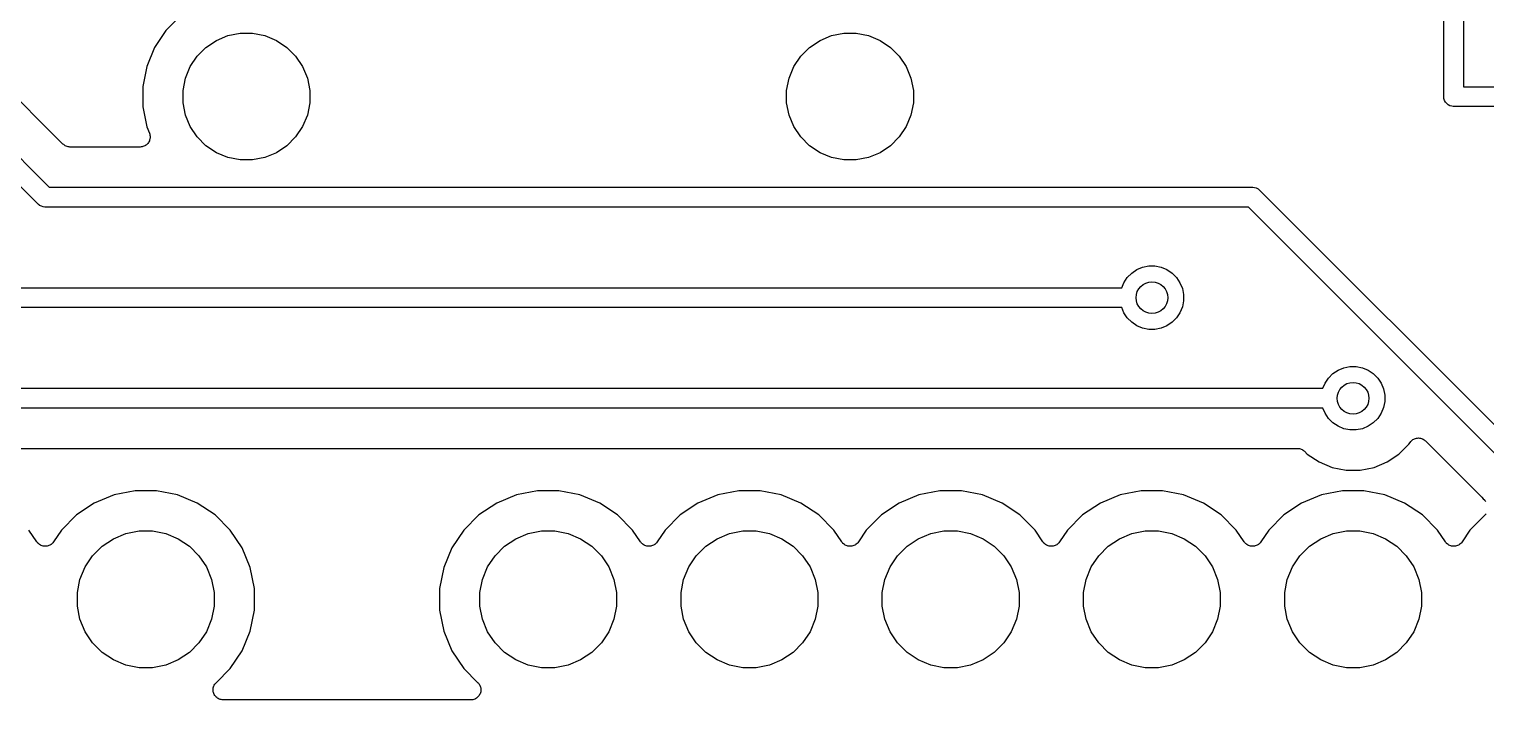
# Model space of a CAD drawing. Extents: x 4.65 to 8.46, y -5.31 to -3.29.
# Drawn here: x 6.342 to 7.066, y -5.3 to -4.966 of the extents above; entities that cross this region are included whole.
import ezdxf

# ---------------------------------------------------------------- set-up
doc = ezdxf.new("R2010")
doc.units = 0
doc.header["$MEASUREMENT"] = 0
doc.layers.add('BLACK', color=7, linetype='CONTINUOUS')

msp = doc.modelspace()

# ---------------------------------------------------------------- linework, layer by layer
at = {"layer": 'BLACK', "linetype": 'CONTINUOUS'}
for p, q in [((7.05492, -4.85024), (7.05492, -4.99508)), ((7.04508, -4.99976), (7.04508, -4.85492)), ((6.41717, -4.96), (6.41, -4.96717)), ((6.41, -4.96717), (6.40436, -4.97561)), ((6.42992, -4.97554), (6.43508, -4.97209)), ((6.43508, -4.97209), (6.44081, -4.96971)), ((6.44081, -4.96971), (6.4469, -4.9685)), ((6.4469, -4.9685), (6.4531, -4.9685)), ((6.4531, -4.9685), (6.45919, -4.96971)), ((6.45919, -4.96971), (6.46492, -4.97209)), ((6.46492, -4.97209), (6.47008, -4.97554)), ((6.72992, -4.97554), (6.73508, -4.97209)), ((6.73508, -4.97209), (6.74081, -4.96971)), ((6.74081, -4.96971), (6.7469, -4.9685)), ((6.7469, -4.9685), (6.7531, -4.9685)), ((6.7531, -4.9685), (6.75919, -4.96971)), ((6.75919, -4.96971), (6.76492, -4.97209)), ((6.76492, -4.97209), (6.77008, -4.97554)), ((6.40436, -4.97561), (6.40048, -4.98498)), ((6.42209, -4.98508), (6.42554, -4.97992)), ((6.42554, -4.97992), (6.42992, -4.97554)), ((6.47008, -4.97554), (6.47446, -4.97992)), ((6.47446, -4.97992), (6.47791, -4.98508)), ((6.72209, -4.98508), (6.72554, -4.97992)), ((6.72554, -4.97992), (6.72992, -4.97554)), ((6.77008, -4.97554), (6.77446, -4.97992)), ((6.77446, -4.97992), (6.77791, -4.98508)), ((6.40048, -4.98498), (6.3985, -4.99493)), ((6.41971, -4.99081), (6.42209, -4.98508)), ((6.47791, -4.98508), (6.48029, -4.99081)), ((6.71971, -4.99081), (6.72209, -4.98508)), ((6.77791, -4.98508), (6.78029, -4.99081)), ((6.35886, -5.02361), (6.32639, -4.99114)), ((6.3985, -4.99493), (6.3985, -5.00507)), ((6.4185, -4.9969), (6.41971, -4.99081)), ((6.48029, -4.99081), (6.4815, -4.9969)), ((6.7185, -4.9969), (6.71971, -4.99081)), ((6.78029, -4.99081), (6.7815, -4.9969)), ((7.05492, -4.99508), (7.08499, -4.99508)), ((6.30492, -4.99796), (6.35204, -5.04508)), ((6.4185, -5.0031), (6.4185, -4.9969)), ((6.4815, -4.9969), (6.4815, -5.0031)), ((6.7185, -5.0031), (6.7185, -4.9969)), ((6.7815, -4.9969), (6.7815, -5.0031)), ((7.04505, -5), (7.04508, -4.99976)), ((7.04515, -5.00096), (7.04505, -5)), ((7.04543, -5.00189), (7.04515, -5.00096)), ((7.04589, -5.00275), (7.04543, -5.00189)), ((6.34635, -5.05331), (6.29669, -5.00365)), ((6.3985, -5.00507), (6.40048, -5.01502)), ((6.41971, -5.00919), (6.4185, -5.0031)), ((6.42209, -5.01492), (6.41971, -5.00919)), ((6.48029, -5.00919), (6.47791, -5.01492)), ((6.4815, -5.0031), (6.48029, -5.00919)), ((6.71971, -5.00919), (6.7185, -5.0031)), ((6.72209, -5.01492), (6.71971, -5.00919)), ((6.78029, -5.00919), (6.77791, -5.01492)), ((6.7815, -5.0031), (6.78029, -5.00919)), ((7.0465, -5.0035), (7.04589, -5.00275)), ((7.04725, -5.00411), (7.0465, -5.0035)), ((7.04811, -5.00457), (7.04725, -5.00411)), ((7.04904, -5.00485), (7.04811, -5.00457)), ((7.04976, -5.00492), (7.04904, -5.00485)), ((7.05, -5.00495), (7.04976, -5.00492)), ((7.04976, -5.00492), (7.04976, -5.00492)), ((7.05024, -5.00492), (7.05, -5.00495)), ((7.08499, -5.00492), (7.05024, -5.00492)), ((6.40048, -5.01502), (6.40179, -5.01817)), ((6.42554, -5.02008), (6.42209, -5.01492)), ((6.47791, -5.01492), (6.47446, -5.02008)), ((6.72554, -5.02008), (6.72209, -5.01492)), ((6.77791, -5.01492), (6.77446, -5.02008)), ((6.35921, -5.02391), (6.35886, -5.02361)), ((6.35957, -5.0242), (6.35921, -5.02391)), ((6.40031, -5.02394), (6.39993, -5.02424)), ((6.40067, -5.02365), (6.40031, -5.02394)), ((6.40068, -5.02363), (6.40067, -5.02365)), ((6.40069, -5.02363), (6.40068, -5.02363)), ((6.40099, -5.02326), (6.40069, -5.02363)), ((6.4013, -5.0229), (6.40099, -5.02326)), ((6.40131, -5.02287), (6.4013, -5.02288)), ((6.4013, -5.02288), (6.4013, -5.0229)), ((6.40154, -5.02246), (6.40131, -5.02287)), ((6.40177, -5.02204), (6.40154, -5.02246)), ((6.40178, -5.02202), (6.40177, -5.02203)), ((6.40177, -5.02203), (6.40177, -5.02204)), ((6.40192, -5.02156), (6.40178, -5.02202)), ((6.40179, -5.01817), (6.4018, -5.0182)), ((6.4018, -5.0182), (6.4018, -5.01821)), ((6.4018, -5.01821), (6.4018, -5.01821)), ((6.4018, -5.01821), (6.40181, -5.01823)), ((6.40181, -5.01823), (6.40195, -5.01869)), ((6.40206, -5.02111), (6.40192, -5.02156)), ((6.40195, -5.01869), (6.40208, -5.01914)), ((6.40211, -5.02061), (6.40206, -5.02108)), ((6.40206, -5.02108), (6.40206, -5.0211)), ((6.40206, -5.0211), (6.40206, -5.02111)), ((6.40208, -5.01914), (6.40208, -5.01915)), ((6.40208, -5.01915), (6.40208, -5.01917)), ((6.40208, -5.01917), (6.40212, -5.01965)), ((6.40217, -5.02014), (6.40211, -5.02061)), ((6.40212, -5.01965), (6.40217, -5.02011)), ((6.40217, -5.02011), (6.40216, -5.02013)), ((6.40216, -5.02013), (6.40217, -5.02014)), ((6.42992, -5.02446), (6.42554, -5.02008)), ((6.47446, -5.02008), (6.47008, -5.02446)), ((6.72992, -5.02446), (6.72554, -5.02008)), ((6.77446, -5.02008), (6.77008, -5.02446)), ((6.35959, -5.02422), (6.35957, -5.0242)), ((6.35961, -5.02423), (6.35959, -5.02422)), ((6.36002, -5.02445), (6.35961, -5.02423)), ((6.36042, -5.02467), (6.36002, -5.02445)), ((6.36045, -5.02468), (6.36042, -5.02467)), ((6.36047, -5.02469), (6.36045, -5.02468)), ((6.36091, -5.02483), (6.36047, -5.02469)), ((6.36135, -5.02497), (6.36091, -5.02483)), ((6.36138, -5.02497), (6.36135, -5.02497)), ((6.36141, -5.02498), (6.36138, -5.02497)), ((6.36186, -5.02503), (6.36141, -5.02498)), ((6.36232, -5.02508), (6.36186, -5.02503)), ((6.36238, -5.02508), (6.36232, -5.02508)), ((6.36239, -5.02508), (6.36238, -5.02508)), ((6.36238, -5.02508), (6.36238, -5.02508)), ((6.36238, -5.02508), (6.36238, -5.02508)), ((6.39717, -5.02508), (6.36239, -5.02508)), ((6.39763, -5.02503), (6.39717, -5.02508)), ((6.39811, -5.02499), (6.39763, -5.02503)), ((6.39812, -5.02498), (6.39811, -5.02499)), ((6.39814, -5.02498), (6.39812, -5.02498)), ((6.39859, -5.02485), (6.39814, -5.02498)), ((6.39905, -5.02471), (6.39859, -5.02485)), ((6.39906, -5.02471), (6.39905, -5.02471)), ((6.39907, -5.0247), (6.39906, -5.02471)), ((6.39949, -5.02448), (6.39907, -5.0247)), ((6.39991, -5.02426), (6.39949, -5.02448)), ((6.39992, -5.02425), (6.39991, -5.02426)), ((6.39993, -5.02424), (6.39992, -5.02425)), ((6.43508, -5.02791), (6.42992, -5.02446)), ((6.44081, -5.03029), (6.43508, -5.02791)), ((6.4469, -5.0315), (6.44081, -5.03029)), ((6.45919, -5.03029), (6.4531, -5.0315)), ((6.46492, -5.02791), (6.45919, -5.03029)), ((6.47008, -5.02446), (6.46492, -5.02791)), ((6.73508, -5.02791), (6.72992, -5.02446)), ((6.74081, -5.03029), (6.73508, -5.02791)), ((6.7469, -5.0315), (6.74081, -5.03029)), ((6.75919, -5.03029), (6.7531, -5.0315)), ((6.76492, -5.02791), (6.75919, -5.03029)), ((6.77008, -5.02446), (6.76492, -5.02791)), ((6.4531, -5.0315), (6.4469, -5.0315)), ((6.7531, -5.0315), (6.7469, -5.0315)), ((6.35204, -5.04508), (6.94976, -5.04508)), ((6.94976, -5.04508), (6.95, -5.04505)), ((6.95, -5.04505), (6.95024, -5.04508)), ((6.95024, -5.04508), (6.95024, -5.04508)), ((6.95024, -5.04508), (6.95096, -5.04515)), ((6.95096, -5.04515), (6.95189, -5.04543)), ((6.95189, -5.04543), (6.95275, -5.04589)), ((6.95275, -5.04589), (6.9535, -5.0465)), ((6.9535, -5.0465), (6.95365, -5.04669)), ((6.95365, -5.04669), (7.08432, -5.17736)), ((6.3465, -5.0535), (6.34635, -5.05331)), ((6.34669, -5.05365), (6.3465, -5.0535)), ((6.34715, -5.05403), (6.34669, -5.05365)), ((6.34669, -5.05365), (6.34669, -5.05365)), ((6.34725, -5.05411), (6.34715, -5.05403)), ((6.34811, -5.05457), (6.34725, -5.05411)), ((6.34904, -5.05485), (6.34811, -5.05457)), ((6.34976, -5.05492), (6.34904, -5.05485)), ((6.35, -5.05495), (6.34976, -5.05492)), ((6.34976, -5.05492), (6.34976, -5.05492)), ((6.35024, -5.05492), (6.35, -5.05495)), ((6.94796, -5.05492), (6.35024, -5.05492)), ((7.07863, -5.18559), (6.94796, -5.05492)), ((6.88777, -5.08996), (6.88996, -5.08777)), ((6.88996, -5.08777), (6.89254, -5.08604)), ((6.89254, -5.08604), (6.89541, -5.08486)), ((6.89541, -5.08486), (6.89845, -5.08425)), ((6.89845, -5.08425), (6.90155, -5.08425)), ((6.90155, -5.08425), (6.90459, -5.08486)), ((6.90459, -5.08486), (6.90746, -5.08604)), ((6.90746, -5.08604), (6.91004, -5.08777)), ((6.91004, -5.08777), (6.91223, -5.08996)), ((6.30204, -5.09508), (6.88499, -5.09508)), ((6.88499, -5.09508), (6.88604, -5.09254)), ((6.88604, -5.09254), (6.88777, -5.08996)), ((6.91223, -5.08996), (6.91396, -5.09254)), ((6.91396, -5.09254), (6.91514, -5.09541)), ((6.91514, -5.09541), (6.91575, -5.09845)), ((6.91575, -5.10155), (6.91514, -5.10459)), ((6.91575, -5.09845), (6.91575, -5.10155)), ((6.88499, -5.10492), (6.30024, -5.10492)), ((6.88604, -5.10746), (6.88499, -5.10492)), ((6.88777, -5.11004), (6.88604, -5.10746)), ((6.88996, -5.11223), (6.88777, -5.11004)), ((6.91223, -5.11004), (6.91004, -5.11223)), ((6.91396, -5.10746), (6.91223, -5.11004)), ((6.91514, -5.10459), (6.91396, -5.10746)), ((6.89254, -5.11396), (6.88996, -5.11223)), ((6.89541, -5.11514), (6.89254, -5.11396)), ((6.89845, -5.11575), (6.89541, -5.11514)), ((6.90155, -5.11575), (6.89845, -5.11575)), ((6.90459, -5.11514), (6.90155, -5.11575)), ((6.90746, -5.11396), (6.90459, -5.11514)), ((6.91004, -5.11223), (6.90746, -5.11396)), ((6.98604, -5.14254), (6.98777, -5.13996)), ((6.98777, -5.13996), (6.98996, -5.13777)), ((6.98996, -5.13777), (6.99254, -5.13604)), ((6.99254, -5.13604), (6.99541, -5.13486)), ((6.99541, -5.13486), (6.99845, -5.13425)), ((6.99845, -5.13425), (7.00155, -5.13425)), ((7.00155, -5.13425), (7.00459, -5.13486)), ((7.00459, -5.13486), (7.00746, -5.13604)), ((7.00746, -5.13604), (7.01004, -5.13777)), ((7.01004, -5.13777), (7.01223, -5.13996)), ((7.01223, -5.13996), (7.01396, -5.14254)), ((6.25204, -5.14508), (6.98499, -5.14508)), ((6.98499, -5.14508), (6.98604, -5.14254)), ((7.01396, -5.14254), (7.01514, -5.14541)), ((7.01514, -5.14541), (7.01575, -5.14845)), ((7.01575, -5.15155), (7.01514, -5.15459)), ((7.01575, -5.14845), (7.01575, -5.15155)), ((6.98499, -5.15492), (6.25024, -5.15492)), ((6.98604, -5.15746), (6.98499, -5.15492)), ((6.98777, -5.16004), (6.98604, -5.15746)), ((6.98996, -5.16223), (6.98777, -5.16004)), ((7.01223, -5.16004), (7.01004, -5.16223)), ((7.01396, -5.15746), (7.01223, -5.16004)), ((7.01514, -5.15459), (7.01396, -5.15746)), ((6.99254, -5.16396), (6.98996, -5.16223)), ((6.99541, -5.16514), (6.99254, -5.16396)), ((6.99845, -5.16575), (6.99541, -5.16514)), ((7.00155, -5.16575), (6.99845, -5.16575)), ((7.00459, -5.16514), (7.00155, -5.16575)), ((7.00746, -5.16396), (7.00459, -5.16514)), ((7.01004, -5.16223), (7.00746, -5.16396)), ((6.25147, -5.17492), (6.97229, -5.17492)), ((6.97229, -5.17492), (6.97231, -5.17492)), ((6.97231, -5.17492), (6.97231, -5.17492)), ((6.97231, -5.17492), (6.97231, -5.17492)), ((6.97231, -5.17492), (6.97236, -5.17492)), ((6.97236, -5.17492), (6.97282, -5.17497)), ((6.97282, -5.17497), (6.97328, -5.17502)), ((6.97328, -5.17502), (6.97331, -5.17503)), ((6.97331, -5.17503), (6.97333, -5.17503)), ((6.97333, -5.17503), (6.97378, -5.17517)), ((6.97378, -5.17517), (6.97422, -5.17531)), ((6.97422, -5.17531), (6.97424, -5.17532)), ((6.97424, -5.17532), (6.97426, -5.17533)), ((6.97426, -5.17533), (6.97467, -5.17555)), ((6.97467, -5.17555), (6.97508, -5.17577)), ((6.97508, -5.17577), (6.9751, -5.17578)), ((6.9751, -5.17578), (6.97512, -5.1758)), ((6.97512, -5.1758), (6.97547, -5.17609)), ((6.97547, -5.17609), (6.97583, -5.17639)), ((7.02279, -5.17777), (7.02777, -5.17279)), ((7.02777, -5.17279), (7.0283, -5.17199)), ((7.0283, -5.17199), (7.02832, -5.17196)), ((7.02832, -5.17196), (7.02834, -5.17194)), ((7.02832, -5.17196), (7.02832, -5.17196)), ((7.02832, -5.17196), (7.02832, -5.17196)), ((7.02834, -5.17194), (7.02864, -5.17157)), ((7.02864, -5.17157), (7.02895, -5.17121)), ((7.02895, -5.17121), (7.02896, -5.1712)), ((7.02896, -5.1712), (7.02897, -5.17119)), ((7.02897, -5.17119), (7.02934, -5.17089)), ((7.02934, -5.17089), (7.0297, -5.1706)), ((7.0297, -5.1706), (7.02972, -5.17059)), ((7.02972, -5.17059), (7.02973, -5.17058)), ((7.02973, -5.17058), (7.03015, -5.17036)), ((7.03015, -5.17036), (7.03057, -5.17014)), ((7.03057, -5.17014), (7.03058, -5.17014)), ((7.03058, -5.17014), (7.03059, -5.17013)), ((7.03059, -5.17013), (7.03105, -5.17)), ((7.03105, -5.17), (7.0315, -5.16986)), ((7.0315, -5.16986), (7.03152, -5.16986)), ((7.03152, -5.16986), (7.03153, -5.16986)), ((7.03153, -5.16986), (7.03201, -5.16981)), ((7.03201, -5.16981), (7.03247, -5.16977)), ((7.03247, -5.16977), (7.03249, -5.16977)), ((7.03249, -5.16977), (7.0325, -5.16977)), ((7.0325, -5.16977), (7.03298, -5.16982)), ((7.03298, -5.16982), (7.03344, -5.16987)), ((7.03344, -5.16987), (7.03346, -5.16987)), ((7.03346, -5.16987), (7.03347, -5.16988)), ((7.03347, -5.16988), (7.03393, -5.17002)), ((7.03393, -5.17002), (7.03438, -5.17015)), ((7.03438, -5.17015), (7.03439, -5.17016)), ((7.03439, -5.17016), (7.03441, -5.17017)), ((7.03441, -5.17017), (7.03483, -5.1704)), ((7.03483, -5.1704), (7.03524, -5.17062)), ((7.03524, -5.17062), (7.03525, -5.17063)), ((7.03525, -5.17063), (7.03526, -5.17063)), ((7.03526, -5.17063), (7.03563, -5.17094)), ((7.03563, -5.17094), (7.03599, -5.17124)), ((7.03599, -5.17124), (7.06362, -5.19887)), ((6.97583, -5.17639), (6.97721, -5.17777)), ((6.97721, -5.17777), (6.98307, -5.18168)), ((6.98307, -5.18168), (6.98957, -5.18437)), ((7.01043, -5.18437), (7.01693, -5.18168)), ((7.01693, -5.18168), (7.02279, -5.17777)), ((6.98957, -5.18437), (6.99648, -5.18575)), ((6.99648, -5.18575), (7.00352, -5.18575)), ((7.00352, -5.18575), (7.01043, -5.18437)), ((6.39468, -5.196), (6.38425, -5.19808)), ((6.40532, -5.196), (6.39468, -5.196)), ((6.41575, -5.19808), (6.40532, -5.196)), ((6.59468, -5.196), (6.58425, -5.19808)), ((6.60532, -5.196), (6.59468, -5.196)), ((6.61575, -5.19808), (6.60532, -5.196)), ((6.69468, -5.196), (6.68425, -5.19808)), ((6.70532, -5.196), (6.69468, -5.196)), ((6.71575, -5.19808), (6.70532, -5.196)), ((6.79468, -5.196), (6.78425, -5.19808)), ((6.80532, -5.196), (6.79468, -5.196)), ((6.81575, -5.19808), (6.80532, -5.196)), ((6.89468, -5.196), (6.88425, -5.19808)), ((6.90532, -5.196), (6.89468, -5.196)), ((6.91575, -5.19808), (6.90532, -5.196)), ((6.99468, -5.196), (6.98425, -5.19808)), ((7.00532, -5.196), (6.99468, -5.196)), ((7.01575, -5.19808), (7.00532, -5.196)), ((6.37442, -5.20215), (6.36558, -5.20806)), ((6.38425, -5.19808), (6.37442, -5.20215)), ((6.42558, -5.20215), (6.41575, -5.19808)), ((6.43442, -5.20806), (6.42558, -5.20215)), ((6.57442, -5.20215), (6.56558, -5.20806)), ((6.58425, -5.19808), (6.57442, -5.20215)), ((6.62558, -5.20215), (6.61575, -5.19808)), ((6.63442, -5.20806), (6.62558, -5.20215)), ((6.67442, -5.20215), (6.66558, -5.20806)), ((6.68425, -5.19808), (6.67442, -5.20215)), ((6.72558, -5.20215), (6.71575, -5.19808)), ((6.73442, -5.20806), (6.72558, -5.20215)), ((6.77442, -5.20215), (6.76558, -5.20806)), ((6.78425, -5.19808), (6.77442, -5.20215)), ((6.82558, -5.20215), (6.81575, -5.19808)), ((6.83442, -5.20806), (6.82558, -5.20215)), ((6.87442, -5.20215), (6.86558, -5.20806)), ((6.88425, -5.19808), (6.87442, -5.20215)), ((6.92558, -5.20215), (6.91575, -5.19808)), ((6.93442, -5.20806), (6.92558, -5.20215)), ((6.97442, -5.20215), (6.96558, -5.20806)), ((6.98425, -5.19808), (6.97442, -5.20215)), ((7.02558, -5.20215), (7.01575, -5.19808)), ((7.03442, -5.20806), (7.02558, -5.20215)), ((7.06362, -5.19887), (7.06367, -5.19892)), ((7.06367, -5.19892), (7.0638, -5.19908)), ((7.0638, -5.19908), (7.06395, -5.19923)), ((7.06395, -5.19923), (7.06458, -5.19999)), ((7.06458, -5.19999), (7.06529, -5.20058)), ((7.06529, -5.20058), (7.06534, -5.20062)), ((7.06534, -5.20062), (7.0655, -5.20079)), ((7.0655, -5.20079), (7.06568, -5.20093)), ((7.06568, -5.20093), (7.06584, -5.20113)), ((7.06584, -5.20113), (7.06603, -5.20132)), ((6.36558, -5.20806), (6.35806, -5.21558)), ((6.44194, -5.21558), (6.43442, -5.20806)), ((6.56558, -5.20806), (6.55806, -5.21558)), ((6.64194, -5.21558), (6.63442, -5.20806)), ((6.66558, -5.20806), (6.65806, -5.21558)), ((6.74194, -5.21558), (6.73442, -5.20806)), ((6.76558, -5.20806), (6.75806, -5.21558)), ((6.84194, -5.21558), (6.83442, -5.20806)), ((6.86558, -5.20806), (6.85806, -5.21558)), ((6.94194, -5.21558), (6.93442, -5.20806)), ((6.96558, -5.20806), (6.95806, -5.21558)), ((7.04194, -5.21558), (7.03442, -5.20806)), ((7.06565, -5.20798), (7.05806, -5.21558)), ((7.0658, -5.2078), (7.06565, -5.20798)), ((7.06596, -5.20764), (7.0658, -5.2078)), ((7.06611, -5.20743), (7.06596, -5.20764)), ((6.34584, -5.22141), (6.34194, -5.21558)), ((6.35806, -5.21558), (6.35416, -5.22141)), ((6.38389, -5.21987), (6.39008, -5.21731)), ((6.39008, -5.21731), (6.39665, -5.216)), ((6.39665, -5.216), (6.40335, -5.216)), ((6.40335, -5.216), (6.40992, -5.21731)), ((6.40992, -5.21731), (6.41611, -5.21987)), ((6.44785, -5.22442), (6.44194, -5.21558)), ((6.55806, -5.21558), (6.55215, -5.22442)), ((6.58389, -5.21987), (6.59008, -5.21731)), ((6.59008, -5.21731), (6.59665, -5.216)), ((6.59665, -5.216), (6.60335, -5.216)), ((6.60335, -5.216), (6.60992, -5.21731)), ((6.60992, -5.21731), (6.61611, -5.21987)), ((6.64584, -5.22141), (6.64194, -5.21558)), ((6.65806, -5.21558), (6.65416, -5.22141)), ((6.68389, -5.21987), (6.69008, -5.21731)), ((6.69008, -5.21731), (6.69665, -5.216)), ((6.69665, -5.216), (6.70335, -5.216)), ((6.70335, -5.216), (6.70992, -5.21731)), ((6.70992, -5.21731), (6.71611, -5.21987)), ((6.74584, -5.22141), (6.74194, -5.21558)), ((6.75806, -5.21558), (6.75416, -5.22141)), ((6.78389, -5.21987), (6.79008, -5.21731)), ((6.79008, -5.21731), (6.79665, -5.216)), ((6.79665, -5.216), (6.80335, -5.216)), ((6.80335, -5.216), (6.80992, -5.21731)), ((6.80992, -5.21731), (6.81611, -5.21987)), ((6.84584, -5.22141), (6.84194, -5.21558)), ((6.85806, -5.21558), (6.85416, -5.22141)), ((6.88389, -5.21987), (6.89008, -5.21731)), ((6.89008, -5.21731), (6.89665, -5.216)), ((6.89665, -5.216), (6.90335, -5.216)), ((6.90335, -5.216), (6.90992, -5.21731)), ((6.90992, -5.21731), (6.91611, -5.21987)), ((6.94584, -5.22141), (6.94194, -5.21558)), ((6.95806, -5.21558), (6.95416, -5.22141)), ((6.98389, -5.21987), (6.99008, -5.21731)), ((6.99008, -5.21731), (6.99665, -5.216)), ((6.99665, -5.216), (7.00335, -5.216)), ((7.00335, -5.216), (7.00992, -5.21731)), ((7.00992, -5.21731), (7.01611, -5.21987)), ((7.04584, -5.22141), (7.04194, -5.21558)), ((7.05806, -5.21558), (7.05416, -5.22141)), ((6.34614, -5.22178), (6.34584, -5.22141)), ((6.34644, -5.22215), (6.34614, -5.22178)), ((6.34645, -5.22216), (6.34644, -5.22215)), ((6.34646, -5.22217), (6.34645, -5.22216)), ((6.34682, -5.22246), (6.34646, -5.22217)), ((6.34719, -5.22277), (6.34682, -5.22246)), ((6.3472, -5.22278), (6.34719, -5.22277)), ((6.34721, -5.22279), (6.3472, -5.22278)), ((6.34763, -5.22301), (6.34721, -5.22279)), ((6.34805, -5.22324), (6.34763, -5.22301)), ((6.34806, -5.22324), (6.34805, -5.22324)), ((6.34807, -5.22325), (6.34806, -5.22324)), ((6.34853, -5.22339), (6.34807, -5.22325)), ((6.34898, -5.22353), (6.34853, -5.22339)), ((6.34899, -5.22353), (6.34898, -5.22353)), ((6.34901, -5.22353), (6.34899, -5.22353)), ((6.34948, -5.22358), (6.34901, -5.22353)), ((6.34995, -5.22363), (6.34948, -5.22358)), ((6.34997, -5.22363), (6.34995, -5.22363)), ((6.34998, -5.22363), (6.34997, -5.22363)), ((6.35045, -5.22359), (6.34998, -5.22363)), ((6.35092, -5.22355), (6.35045, -5.22359)), ((6.35094, -5.22354), (6.35092, -5.22355)), ((6.35095, -5.22354), (6.35094, -5.22354)), ((6.35141, -5.22341), (6.35095, -5.22354)), ((6.35186, -5.22327), (6.35141, -5.22341)), ((6.35187, -5.22327), (6.35186, -5.22327)), ((6.35189, -5.22326), (6.35187, -5.22327)), ((6.35231, -5.22304), (6.35189, -5.22326)), ((6.35273, -5.22282), (6.35231, -5.22304)), ((6.35274, -5.22282), (6.35273, -5.22282)), ((6.35275, -5.22281), (6.35274, -5.22282)), ((6.35312, -5.22251), (6.35275, -5.22281)), ((6.35349, -5.22221), (6.35312, -5.22251)), ((6.3535, -5.2222), (6.35349, -5.22221)), ((6.35351, -5.2222), (6.3535, -5.2222)), ((6.35381, -5.22183), (6.35351, -5.2222)), ((6.35412, -5.22147), (6.35381, -5.22183)), ((6.35413, -5.22145), (6.35412, -5.22147)), ((6.35416, -5.22141), (6.35413, -5.22145)), ((6.35413, -5.22145), (6.35413, -5.22145)), ((6.35413, -5.22145), (6.35413, -5.22145)), ((6.37359, -5.22833), (6.37833, -5.22359)), ((6.37833, -5.22359), (6.38389, -5.21987)), ((6.41611, -5.21987), (6.42167, -5.22359)), ((6.42167, -5.22359), (6.42641, -5.22833)), ((6.45192, -5.23425), (6.44785, -5.22442)), ((6.55215, -5.22442), (6.54808, -5.23425)), ((6.57359, -5.22833), (6.57833, -5.22359)), ((6.57833, -5.22359), (6.58389, -5.21987)), ((6.61611, -5.21987), (6.62167, -5.22359)), ((6.62167, -5.22359), (6.62641, -5.22833)), ((6.64614, -5.22178), (6.64584, -5.22141)), ((6.64644, -5.22215), (6.64614, -5.22178)), ((6.64645, -5.22216), (6.64644, -5.22215)), ((6.64646, -5.22217), (6.64645, -5.22216)), ((6.64682, -5.22246), (6.64646, -5.22217)), ((6.64719, -5.22277), (6.64682, -5.22246)), ((6.6472, -5.22278), (6.64719, -5.22277)), ((6.64721, -5.22279), (6.6472, -5.22278)), ((6.64763, -5.22301), (6.64721, -5.22279)), ((6.64805, -5.22324), (6.64763, -5.22301)), ((6.64806, -5.22324), (6.64805, -5.22324)), ((6.64807, -5.22325), (6.64806, -5.22324)), ((6.64853, -5.22339), (6.64807, -5.22325)), ((6.64898, -5.22353), (6.64853, -5.22339)), ((6.64899, -5.22353), (6.64898, -5.22353)), ((6.64901, -5.22353), (6.64899, -5.22353)), ((6.64948, -5.22358), (6.64901, -5.22353)), ((6.64995, -5.22363), (6.64948, -5.22358)), ((6.64997, -5.22363), (6.64995, -5.22363)), ((6.64998, -5.22363), (6.64997, -5.22363)), ((6.65045, -5.22359), (6.64998, -5.22363)), ((6.65092, -5.22355), (6.65045, -5.22359)), ((6.65094, -5.22354), (6.65092, -5.22355)), ((6.65095, -5.22354), (6.65094, -5.22354)), ((6.65141, -5.22341), (6.65095, -5.22354)), ((6.65186, -5.22327), (6.65141, -5.22341)), ((6.65187, -5.22327), (6.65186, -5.22327)), ((6.65189, -5.22326), (6.65187, -5.22327)), ((6.65231, -5.22304), (6.65189, -5.22326)), ((6.65273, -5.22282), (6.65231, -5.22304)), ((6.65274, -5.22282), (6.65273, -5.22282)), ((6.65275, -5.22281), (6.65274, -5.22282)), ((6.65312, -5.22251), (6.65275, -5.22281)), ((6.65349, -5.22221), (6.65312, -5.22251)), ((6.6535, -5.2222), (6.65349, -5.22221)), ((6.65351, -5.2222), (6.6535, -5.2222)), ((6.65381, -5.22183), (6.65351, -5.2222)), ((6.65412, -5.22147), (6.65381, -5.22183)), ((6.65413, -5.22145), (6.65412, -5.22147)), ((6.65416, -5.22141), (6.65413, -5.22145)), ((6.65413, -5.22145), (6.65413, -5.22145)), ((6.65413, -5.22145), (6.65413, -5.22145)), ((6.67359, -5.22833), (6.67833, -5.22359)), ((6.67833, -5.22359), (6.68389, -5.21987)), ((6.71611, -5.21987), (6.72167, -5.22359)), ((6.72167, -5.22359), (6.72641, -5.22833)), ((6.74614, -5.22178), (6.74584, -5.22141)), ((6.74644, -5.22215), (6.74614, -5.22178)), ((6.74645, -5.22216), (6.74644, -5.22215)), ((6.74646, -5.22217), (6.74645, -5.22216)), ((6.74682, -5.22246), (6.74646, -5.22217)), ((6.74719, -5.22277), (6.74682, -5.22246)), ((6.7472, -5.22278), (6.74719, -5.22277)), ((6.74721, -5.22279), (6.7472, -5.22278)), ((6.74763, -5.22301), (6.74721, -5.22279)), ((6.74805, -5.22324), (6.74763, -5.22301)), ((6.74806, -5.22324), (6.74805, -5.22324)), ((6.74807, -5.22325), (6.74806, -5.22324)), ((6.74853, -5.22339), (6.74807, -5.22325)), ((6.74898, -5.22353), (6.74853, -5.22339)), ((6.74899, -5.22353), (6.74898, -5.22353)), ((6.74901, -5.22353), (6.74899, -5.22353)), ((6.74948, -5.22358), (6.74901, -5.22353)), ((6.74995, -5.22363), (6.74948, -5.22358)), ((6.74997, -5.22363), (6.74995, -5.22363)), ((6.74998, -5.22363), (6.74997, -5.22363)), ((6.75045, -5.22359), (6.74998, -5.22363)), ((6.75092, -5.22355), (6.75045, -5.22359)), ((6.75094, -5.22354), (6.75092, -5.22355)), ((6.75095, -5.22354), (6.75094, -5.22354)), ((6.75141, -5.22341), (6.75095, -5.22354)), ((6.75186, -5.22327), (6.75141, -5.22341)), ((6.75187, -5.22327), (6.75186, -5.22327)), ((6.75189, -5.22326), (6.75187, -5.22327)), ((6.75231, -5.22304), (6.75189, -5.22326)), ((6.75273, -5.22282), (6.75231, -5.22304)), ((6.75274, -5.22282), (6.75273, -5.22282)), ((6.75275, -5.22281), (6.75274, -5.22282)), ((6.75312, -5.22251), (6.75275, -5.22281)), ((6.75349, -5.22221), (6.75312, -5.22251)), ((6.7535, -5.2222), (6.75349, -5.22221)), ((6.75351, -5.2222), (6.7535, -5.2222)), ((6.75381, -5.22183), (6.75351, -5.2222)), ((6.75412, -5.22147), (6.75381, -5.22183)), ((6.75413, -5.22145), (6.75412, -5.22147)), ((6.75416, -5.22141), (6.75413, -5.22145)), ((6.75413, -5.22145), (6.75413, -5.22145)), ((6.75413, -5.22145), (6.75413, -5.22145)), ((6.77359, -5.22833), (6.77833, -5.22359)), ((6.77833, -5.22359), (6.78389, -5.21987)), ((6.81611, -5.21987), (6.82167, -5.22359)), ((6.82167, -5.22359), (6.82641, -5.22833)), ((6.84614, -5.22178), (6.84584, -5.22141)), ((6.84644, -5.22215), (6.84614, -5.22178)), ((6.84645, -5.22216), (6.84644, -5.22215)), ((6.84646, -5.22217), (6.84645, -5.22216)), ((6.84682, -5.22246), (6.84646, -5.22217)), ((6.84719, -5.22277), (6.84682, -5.22246)), ((6.8472, -5.22278), (6.84719, -5.22277)), ((6.84721, -5.22279), (6.8472, -5.22278)), ((6.84763, -5.22301), (6.84721, -5.22279)), ((6.84805, -5.22324), (6.84763, -5.22301)), ((6.84806, -5.22324), (6.84805, -5.22324)), ((6.84807, -5.22325), (6.84806, -5.22324)), ((6.84853, -5.22339), (6.84807, -5.22325)), ((6.84898, -5.22353), (6.84853, -5.22339)), ((6.84899, -5.22353), (6.84898, -5.22353)), ((6.84901, -5.22353), (6.84899, -5.22353)), ((6.84948, -5.22358), (6.84901, -5.22353)), ((6.84995, -5.22363), (6.84948, -5.22358)), ((6.84997, -5.22363), (6.84995, -5.22363)), ((6.84998, -5.22363), (6.84997, -5.22363)), ((6.85045, -5.22359), (6.84998, -5.22363)), ((6.85092, -5.22355), (6.85045, -5.22359)), ((6.85094, -5.22354), (6.85092, -5.22355)), ((6.85095, -5.22354), (6.85094, -5.22354)), ((6.85141, -5.22341), (6.85095, -5.22354)), ((6.85186, -5.22327), (6.85141, -5.22341)), ((6.85187, -5.22327), (6.85186, -5.22327)), ((6.85189, -5.22326), (6.85187, -5.22327)), ((6.85231, -5.22304), (6.85189, -5.22326)), ((6.85273, -5.22282), (6.85231, -5.22304)), ((6.85274, -5.22282), (6.85273, -5.22282)), ((6.85275, -5.22281), (6.85274, -5.22282)), ((6.85312, -5.22251), (6.85275, -5.22281)), ((6.85349, -5.22221), (6.85312, -5.22251)), ((6.8535, -5.2222), (6.85349, -5.22221)), ((6.85351, -5.2222), (6.8535, -5.2222)), ((6.85381, -5.22183), (6.85351, -5.2222)), ((6.85412, -5.22147), (6.85381, -5.22183)), ((6.85413, -5.22145), (6.85412, -5.22147)), ((6.85416, -5.22141), (6.85413, -5.22145)), ((6.85413, -5.22145), (6.85413, -5.22145)), ((6.85413, -5.22145), (6.85413, -5.22145)), ((6.87359, -5.22833), (6.87833, -5.22359)), ((6.87833, -5.22359), (6.88389, -5.21987)), ((6.91611, -5.21987), (6.92167, -5.22359)), ((6.92167, -5.22359), (6.92641, -5.22833)), ((6.94614, -5.22178), (6.94584, -5.22141)), ((6.94644, -5.22215), (6.94614, -5.22178)), ((6.94645, -5.22216), (6.94644, -5.22215)), ((6.94646, -5.22217), (6.94645, -5.22216)), ((6.94682, -5.22246), (6.94646, -5.22217)), ((6.94719, -5.22277), (6.94682, -5.22246)), ((6.9472, -5.22278), (6.94719, -5.22277)), ((6.94721, -5.22279), (6.9472, -5.22278)), ((6.94763, -5.22301), (6.94721, -5.22279)), ((6.94805, -5.22324), (6.94763, -5.22301)), ((6.94806, -5.22324), (6.94805, -5.22324)), ((6.94807, -5.22325), (6.94806, -5.22324)), ((6.94853, -5.22339), (6.94807, -5.22325)), ((6.94898, -5.22353), (6.94853, -5.22339)), ((6.94899, -5.22353), (6.94898, -5.22353)), ((6.94901, -5.22353), (6.94899, -5.22353)), ((6.94948, -5.22358), (6.94901, -5.22353)), ((6.94995, -5.22363), (6.94948, -5.22358)), ((6.94997, -5.22363), (6.94995, -5.22363)), ((6.94998, -5.22363), (6.94997, -5.22363)), ((6.95045, -5.22359), (6.94998, -5.22363)), ((6.95092, -5.22355), (6.95045, -5.22359)), ((6.95094, -5.22354), (6.95092, -5.22355)), ((6.95095, -5.22354), (6.95094, -5.22354)), ((6.95141, -5.22341), (6.95095, -5.22354)), ((6.95186, -5.22327), (6.95141, -5.22341)), ((6.95187, -5.22327), (6.95186, -5.22327)), ((6.95189, -5.22326), (6.95187, -5.22327)), ((6.95231, -5.22304), (6.95189, -5.22326)), ((6.95273, -5.22282), (6.95231, -5.22304)), ((6.95274, -5.22282), (6.95273, -5.22282)), ((6.95275, -5.22281), (6.95274, -5.22282)), ((6.95312, -5.22251), (6.95275, -5.22281)), ((6.95349, -5.22221), (6.95312, -5.22251)), ((6.9535, -5.2222), (6.95349, -5.22221)), ((6.95351, -5.2222), (6.9535, -5.2222)), ((6.95381, -5.22183), (6.95351, -5.2222)), ((6.95412, -5.22147), (6.95381, -5.22183)), ((6.95413, -5.22145), (6.95412, -5.22147)), ((6.95416, -5.22141), (6.95413, -5.22145)), ((6.95413, -5.22145), (6.95413, -5.22145)), ((6.95413, -5.22145), (6.95413, -5.22145)), ((6.97359, -5.22833), (6.97833, -5.22359)), ((6.97833, -5.22359), (6.98389, -5.21987)), ((7.01611, -5.21987), (7.02167, -5.22359)), ((7.02167, -5.22359), (7.02641, -5.22833)), ((7.04614, -5.22178), (7.04584, -5.22141)), ((7.04644, -5.22215), (7.04614, -5.22178)), ((7.04645, -5.22216), (7.04644, -5.22215)), ((7.04646, -5.22217), (7.04645, -5.22216)), ((7.04682, -5.22246), (7.04646, -5.22217)), ((7.04719, -5.22277), (7.04682, -5.22246)), ((7.0472, -5.22278), (7.04719, -5.22277)), ((7.04721, -5.22279), (7.0472, -5.22278)), ((7.04763, -5.22301), (7.04721, -5.22279)), ((7.04805, -5.22324), (7.04763, -5.22301)), ((7.04806, -5.22324), (7.04805, -5.22324)), ((7.04807, -5.22325), (7.04806, -5.22324)), ((7.04853, -5.22339), (7.04807, -5.22325)), ((7.04898, -5.22353), (7.04853, -5.22339)), ((7.04899, -5.22353), (7.04898, -5.22353)), ((7.04901, -5.22353), (7.04899, -5.22353)), ((7.04948, -5.22358), (7.04901, -5.22353)), ((7.04995, -5.22363), (7.04948, -5.22358)), ((7.04997, -5.22363), (7.04995, -5.22363)), ((7.04998, -5.22363), (7.04997, -5.22363)), ((7.05045, -5.22359), (7.04998, -5.22363)), ((7.05092, -5.22355), (7.05045, -5.22359)), ((7.05094, -5.22354), (7.05092, -5.22355)), ((7.05095, -5.22354), (7.05094, -5.22354)), ((7.05141, -5.22341), (7.05095, -5.22354)), ((7.05186, -5.22327), (7.05141, -5.22341)), ((7.05187, -5.22327), (7.05186, -5.22327)), ((7.05189, -5.22326), (7.05187, -5.22327)), ((7.05231, -5.22304), (7.05189, -5.22326)), ((7.05273, -5.22282), (7.05231, -5.22304)), ((7.05274, -5.22282), (7.05273, -5.22282)), ((7.05275, -5.22281), (7.05274, -5.22282)), ((7.05312, -5.22251), (7.05275, -5.22281)), ((7.05349, -5.22221), (7.05312, -5.22251)), ((7.0535, -5.2222), (7.05349, -5.22221)), ((7.05351, -5.2222), (7.0535, -5.2222)), ((7.05381, -5.22183), (7.05351, -5.2222)), ((7.05412, -5.22147), (7.05381, -5.22183)), ((7.05413, -5.22145), (7.05412, -5.22147)), ((7.05416, -5.22141), (7.05413, -5.22145)), ((7.05413, -5.22145), (7.05413, -5.22145)), ((7.05413, -5.22145), (7.05413, -5.22145)), ((6.36731, -5.24008), (6.36987, -5.23389)), ((6.36987, -5.23389), (6.37359, -5.22833)), ((6.42641, -5.22833), (6.43013, -5.23389)), ((6.43013, -5.23389), (6.43269, -5.24008)), ((6.56731, -5.24008), (6.56987, -5.23389)), ((6.56987, -5.23389), (6.57359, -5.22833)), ((6.62641, -5.22833), (6.63013, -5.23389)), ((6.63013, -5.23389), (6.63269, -5.24008)), ((6.66731, -5.24008), (6.66987, -5.23389)), ((6.66987, -5.23389), (6.67359, -5.22833)), ((6.72641, -5.22833), (6.73013, -5.23389)), ((6.73013, -5.23389), (6.73269, -5.24008)), ((6.76731, -5.24008), (6.76987, -5.23389)), ((6.76987, -5.23389), (6.77359, -5.22833)), ((6.82641, -5.22833), (6.83013, -5.23389)), ((6.83013, -5.23389), (6.83269, -5.24008)), ((6.86731, -5.24008), (6.86987, -5.23389)), ((6.86987, -5.23389), (6.87359, -5.22833)), ((6.92641, -5.22833), (6.93013, -5.23389)), ((6.93013, -5.23389), (6.93269, -5.24008)), ((6.96731, -5.24008), (6.96987, -5.23389)), ((6.96987, -5.23389), (6.97359, -5.22833)), ((7.02641, -5.22833), (7.03013, -5.23389)), ((7.03013, -5.23389), (7.03269, -5.24008)), ((6.366, -5.24665), (6.36731, -5.24008)), ((6.43269, -5.24008), (6.434, -5.24665)), ((6.454, -5.24468), (6.45192, -5.23425)), ((6.54808, -5.23425), (6.546, -5.24468)), ((6.566, -5.24665), (6.56731, -5.24008)), ((6.63269, -5.24008), (6.634, -5.24665)), ((6.666, -5.24665), (6.66731, -5.24008)), ((6.73269, -5.24008), (6.734, -5.24665)), ((6.766, -5.24665), (6.76731, -5.24008)), ((6.83269, -5.24008), (6.834, -5.24665)), ((6.866, -5.24665), (6.86731, -5.24008)), ((6.93269, -5.24008), (6.934, -5.24665)), ((6.966, -5.24665), (6.96731, -5.24008)), ((7.03269, -5.24008), (7.034, -5.24665)), ((6.366, -5.25335), (6.366, -5.24665)), ((6.434, -5.24665), (6.434, -5.25335)), ((6.454, -5.25532), (6.454, -5.24468)), ((6.546, -5.24468), (6.546, -5.25532)), ((6.566, -5.25335), (6.566, -5.24665)), ((6.634, -5.24665), (6.634, -5.25335)), ((6.666, -5.25335), (6.666, -5.24665)), ((6.734, -5.24665), (6.734, -5.25335)), ((6.766, -5.25335), (6.766, -5.24665)), ((6.834, -5.24665), (6.834, -5.25335)), ((6.866, -5.25335), (6.866, -5.24665)), ((6.934, -5.24665), (6.934, -5.25335)), ((6.966, -5.25335), (6.966, -5.24665)), ((7.034, -5.24665), (7.034, -5.25335)), ((6.36731, -5.25992), (6.366, -5.25335)), ((6.434, -5.25335), (6.43269, -5.25992)), ((6.45192, -5.26575), (6.454, -5.25532)), ((6.546, -5.25532), (6.54808, -5.26575)), ((6.56731, -5.25992), (6.566, -5.25335)), ((6.634, -5.25335), (6.63269, -5.25992)), ((6.66731, -5.25992), (6.666, -5.25335)), ((6.734, -5.25335), (6.73269, -5.25992)), ((6.76731, -5.25992), (6.766, -5.25335)), ((6.834, -5.25335), (6.83269, -5.25992)), ((6.86731, -5.25992), (6.866, -5.25335)), ((6.934, -5.25335), (6.93269, -5.25992)), ((6.96731, -5.25992), (6.966, -5.25335)), ((7.034, -5.25335), (7.03269, -5.25992)), ((6.36987, -5.26611), (6.36731, -5.25992)), ((6.43269, -5.25992), (6.43013, -5.26611)), ((6.56987, -5.26611), (6.56731, -5.25992)), ((6.63269, -5.25992), (6.63013, -5.26611)), ((6.66987, -5.26611), (6.66731, -5.25992)), ((6.73269, -5.25992), (6.73013, -5.26611)), ((6.76987, -5.26611), (6.76731, -5.25992)), ((6.83269, -5.25992), (6.83013, -5.26611)), ((6.86987, -5.26611), (6.86731, -5.25992)), ((6.93269, -5.25992), (6.93013, -5.26611)), ((6.96987, -5.26611), (6.96731, -5.25992)), ((7.03269, -5.25992), (7.03013, -5.26611)), ((6.37359, -5.27167), (6.36987, -5.26611)), ((6.43013, -5.26611), (6.42641, -5.27167)), ((6.44785, -5.27558), (6.45192, -5.26575)), ((6.54808, -5.26575), (6.55215, -5.27558)), ((6.57359, -5.27167), (6.56987, -5.26611)), ((6.63013, -5.26611), (6.62641, -5.27167)), ((6.67359, -5.27167), (6.66987, -5.26611)), ((6.73013, -5.26611), (6.72641, -5.27167)), ((6.77359, -5.27167), (6.76987, -5.26611)), ((6.83013, -5.26611), (6.82641, -5.27167)), ((6.87359, -5.27167), (6.86987, -5.26611)), ((6.93013, -5.26611), (6.92641, -5.27167)), ((6.97359, -5.27167), (6.96987, -5.26611)), ((7.03013, -5.26611), (7.02641, -5.27167)), ((6.37833, -5.27641), (6.37359, -5.27167)), ((6.38389, -5.28013), (6.37833, -5.27641)), ((6.42167, -5.27641), (6.41611, -5.28013)), ((6.42641, -5.27167), (6.42167, -5.27641)), ((6.44194, -5.28442), (6.44785, -5.27558)), ((6.55215, -5.27558), (6.55806, -5.28442)), ((6.57833, -5.27641), (6.57359, -5.27167)), ((6.58389, -5.28013), (6.57833, -5.27641)), ((6.62167, -5.27641), (6.61611, -5.28013)), ((6.62641, -5.27167), (6.62167, -5.27641)), ((6.67833, -5.27641), (6.67359, -5.27167)), ((6.68389, -5.28013), (6.67833, -5.27641)), ((6.72167, -5.27641), (6.71611, -5.28013)), ((6.72641, -5.27167), (6.72167, -5.27641)), ((6.77833, -5.27641), (6.77359, -5.27167)), ((6.78389, -5.28013), (6.77833, -5.27641)), ((6.82167, -5.27641), (6.81611, -5.28013)), ((6.82641, -5.27167), (6.82167, -5.27641)), ((6.87833, -5.27641), (6.87359, -5.27167)), ((6.88389, -5.28013), (6.87833, -5.27641)), ((6.92167, -5.27641), (6.91611, -5.28013)), ((6.92641, -5.27167), (6.92167, -5.27641)), ((6.97833, -5.27641), (6.97359, -5.27167)), ((6.98389, -5.28013), (6.97833, -5.27641)), ((7.02167, -5.27641), (7.01611, -5.28013)), ((7.02641, -5.27167), (7.02167, -5.27641)), ((6.39008, -5.28269), (6.38389, -5.28013)), ((6.39665, -5.284), (6.39008, -5.28269)), ((6.40335, -5.284), (6.39665, -5.284)), ((6.40992, -5.28269), (6.40335, -5.284)), ((6.41611, -5.28013), (6.40992, -5.28269)), ((6.4349, -5.29146), (6.44194, -5.28442)), ((6.55806, -5.28442), (6.5651, -5.29146)), ((6.59008, -5.28269), (6.58389, -5.28013)), ((6.59665, -5.284), (6.59008, -5.28269)), ((6.60335, -5.284), (6.59665, -5.284)), ((6.60992, -5.28269), (6.60335, -5.284)), ((6.61611, -5.28013), (6.60992, -5.28269)), ((6.69008, -5.28269), (6.68389, -5.28013)), ((6.69665, -5.284), (6.69008, -5.28269)), ((6.70335, -5.284), (6.69665, -5.284)), ((6.70992, -5.28269), (6.70335, -5.284)), ((6.71611, -5.28013), (6.70992, -5.28269)), ((6.79008, -5.28269), (6.78389, -5.28013)), ((6.79665, -5.284), (6.79008, -5.28269)), ((6.80335, -5.284), (6.79665, -5.284)), ((6.80992, -5.28269), (6.80335, -5.284)), ((6.81611, -5.28013), (6.80992, -5.28269)), ((6.89008, -5.28269), (6.88389, -5.28013)), ((6.89665, -5.284), (6.89008, -5.28269)), ((6.90335, -5.284), (6.89665, -5.284)), ((6.90992, -5.28269), (6.90335, -5.284)), ((6.91611, -5.28013), (6.90992, -5.28269)), ((6.99008, -5.28269), (6.98389, -5.28013)), ((6.99665, -5.284), (6.99008, -5.28269)), ((7.00335, -5.284), (6.99665, -5.284)), ((7.00992, -5.28269), (7.00335, -5.284)), ((7.01611, -5.28013), (7.00992, -5.28269)), ((6.43429, -5.2922), (6.4346, -5.29184)), ((6.4346, -5.29184), (6.4349, -5.29146)), ((6.5651, -5.29146), (6.56513, -5.2915)), ((6.56513, -5.2915), (6.56513, -5.2915)), ((6.56513, -5.2915), (6.56513, -5.2915)), ((6.56513, -5.2915), (6.56515, -5.29151)), ((6.56515, -5.29151), (6.56544, -5.29189)), ((6.56544, -5.29189), (6.56575, -5.29226)), ((6.43344, -5.29497), (6.43349, -5.29449)), ((6.43344, -5.29498), (6.43344, -5.29497)), ((6.43344, -5.29497), (6.43344, -5.29497)), ((6.43348, -5.29546), (6.43344, -5.29498)), ((6.43353, -5.29594), (6.43348, -5.29546)), ((6.43349, -5.29449), (6.43354, -5.29401)), ((6.43353, -5.29595), (6.43353, -5.29594)), ((6.43367, -5.29641), (6.43353, -5.29595)), ((6.43353, -5.29595), (6.43353, -5.29595)), ((6.43354, -5.29399), (6.43368, -5.29353)), ((6.43354, -5.294), (6.43354, -5.29399)), ((6.43354, -5.29401), (6.43354, -5.294)), ((6.4338, -5.29687), (6.43367, -5.29641)), ((6.43368, -5.29353), (6.43382, -5.29308)), ((6.43381, -5.29688), (6.4338, -5.29687)), ((6.43381, -5.29689), (6.43381, -5.29688)), ((6.43403, -5.29731), (6.43381, -5.29689)), ((6.43382, -5.29308), (6.43383, -5.29307)), ((6.43383, -5.29306), (6.43406, -5.29263)), ((6.43383, -5.29307), (6.43383, -5.29306)), ((6.43425, -5.29774), (6.43403, -5.29731)), ((6.43406, -5.29263), (6.43428, -5.29222)), ((6.43426, -5.29774), (6.43425, -5.29774)), ((6.43426, -5.29775), (6.43426, -5.29774)), ((6.43457, -5.29813), (6.43426, -5.29775)), ((6.43428, -5.29222), (6.43429, -5.29221)), ((6.43429, -5.29221), (6.43429, -5.2922)), ((6.43487, -5.2985), (6.43457, -5.29813)), ((6.43488, -5.29851), (6.43487, -5.2985)), ((6.43487, -5.2985), (6.43487, -5.2985)), ((6.43525, -5.29882), (6.43488, -5.29851)), ((6.43561, -5.29913), (6.43525, -5.29882)), ((6.43562, -5.29913), (6.43561, -5.29913)), ((6.43563, -5.29914), (6.43562, -5.29913)), ((6.43605, -5.29937), (6.43563, -5.29914)), ((6.56431, -5.29917), (6.56389, -5.2994)), ((6.56432, -5.29917), (6.56431, -5.29917)), ((6.56433, -5.29916), (6.56432, -5.29917)), ((6.5647, -5.29886), (6.56433, -5.29916)), ((6.56507, -5.29856), (6.5647, -5.29886)), ((6.56508, -5.29855), (6.56507, -5.29856)), ((6.56539, -5.29818), (6.56508, -5.29855)), ((6.56508, -5.29855), (6.56508, -5.29855)), ((6.5657, -5.29781), (6.56539, -5.29818)), ((6.56571, -5.2978), (6.5657, -5.2978)), ((6.5657, -5.2978), (6.5657, -5.29781)), ((6.56593, -5.29737), (6.56571, -5.2978)), ((6.56575, -5.29226), (6.56575, -5.29227)), ((6.56575, -5.29227), (6.56575, -5.29228)), ((6.56575, -5.29228), (6.56597, -5.2927)), ((6.56616, -5.29695), (6.56593, -5.29737)), ((6.56597, -5.2927), (6.5662, -5.29313)), ((6.56617, -5.29695), (6.56616, -5.29695)), ((6.56631, -5.29648), (6.56617, -5.29694)), ((6.56617, -5.29694), (6.56617, -5.29695)), ((6.5662, -5.29313), (6.5662, -5.29314)), ((6.5662, -5.29314), (6.5662, -5.29314)), ((6.5662, -5.29314), (6.56634, -5.29361)), ((6.56646, -5.29602), (6.56631, -5.29648)), ((6.56634, -5.29361), (6.56647, -5.29406)), ((6.56651, -5.29553), (6.56646, -5.29601)), ((6.56646, -5.29601), (6.56646, -5.29601)), ((6.56646, -5.29601), (6.56646, -5.29602)), ((6.56647, -5.29406), (6.56647, -5.29407)), ((6.56647, -5.29407), (6.56648, -5.29408)), ((6.56648, -5.29408), (6.56652, -5.29456)), ((6.56656, -5.29505), (6.56651, -5.29553)), ((6.56652, -5.29456), (6.56656, -5.29503)), ((6.56656, -5.29503), (6.56656, -5.29504)), ((6.56656, -5.29504), (6.56656, -5.29505)), ((6.43647, -5.2996), (6.43605, -5.29937)), ((6.43648, -5.2996), (6.43647, -5.2996)), ((6.43694, -5.29975), (6.43648, -5.2996)), ((6.43648, -5.2996), (6.43648, -5.2996)), ((6.4374, -5.29989), (6.43694, -5.29975)), ((6.43741, -5.29989), (6.4374, -5.29989)), ((6.43742, -5.29989), (6.43741, -5.29989)), ((6.43789, -5.29995), (6.43742, -5.29989)), ((6.43837, -5.3), (6.43789, -5.29995)), ((6.43839, -5.3), (6.43837, -5.3)), ((6.43844, -5.3), (6.43839, -5.3)), ((6.43839, -5.3), (6.43839, -5.3)), ((6.43839, -5.3), (6.43839, -5.3)), ((6.56156, -5.3), (6.43844, -5.3)), ((6.56204, -5.29995), (6.56156, -5.3)), ((6.56252, -5.29991), (6.56204, -5.29995)), ((6.56253, -5.2999), (6.56252, -5.29991)), ((6.56252, -5.29991), (6.56252, -5.29991)), ((6.56299, -5.29977), (6.56253, -5.2999)), ((6.56345, -5.29963), (6.56299, -5.29977)), ((6.56346, -5.29963), (6.56345, -5.29963)), ((6.56347, -5.29962), (6.56346, -5.29963)), ((6.56389, -5.2994), (6.56347, -5.29962))]:
    msp.add_line(p, q, dxfattribs=at)
at = {"layer": 'BLACK'}
for centre in [(6.9, -5.1), (7, -5.15)]:
    msp.add_circle(centre, 0.00787, dxfattribs=at)

doc.saveas('drawing.dxf')
